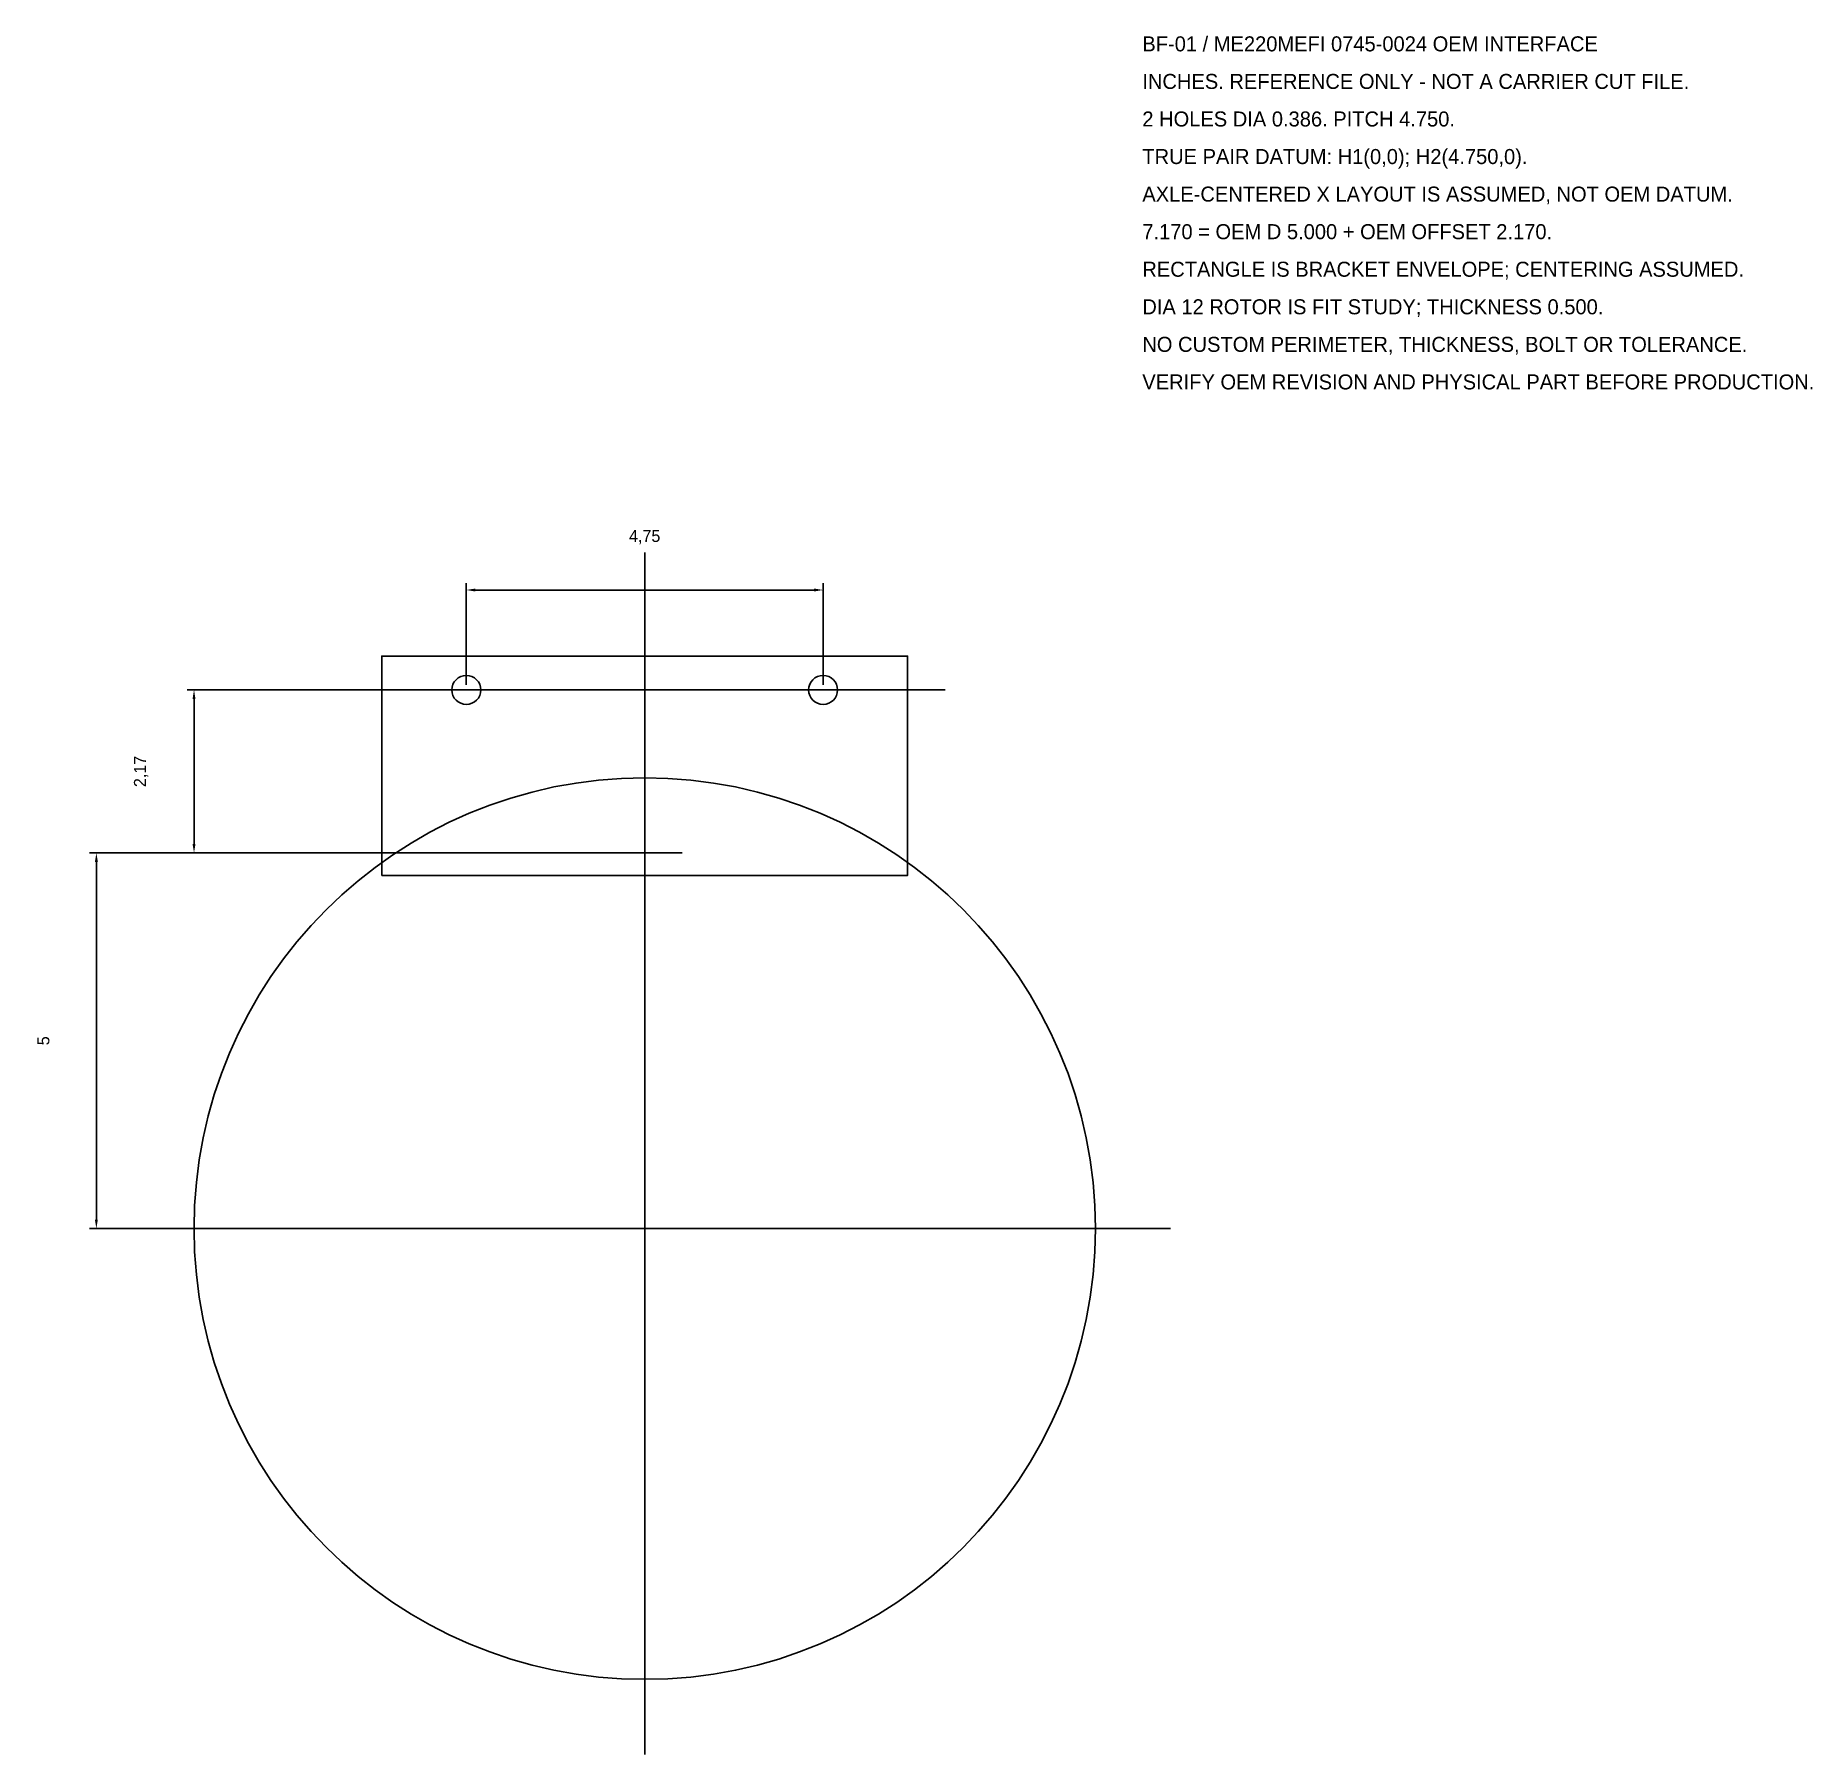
# Model space of a CAD drawing. Header units: inches. Extents: x -5.7 to 17.9, y -14.2 to 8.7.
import ezdxf

# ---------------------------------------------------------------- set-up
doc = ezdxf.new("R2010")
doc.units = ezdxf.units.IN
for name, color, linetype in [('CENTERLINES', 8, 'Continuous'), ('DIMENSIONS', 7, 'Continuous'), ('NOTES', 7, 'Continuous'), ('OEM_HOLES', 5, 'Continuous'), ('OEM_REFERENCE', 4, 'Continuous'), ('STUDY_ROTOR', 30, 'Continuous')]:
    doc.layers.add(name, color=color, linetype=linetype)
doc.dimstyles.get("Standard").update_dxf_attribs({"dimtxt": 2.5, "dimasz": 2.5, "dimexe": 1.25, "dimexo": 0.625, "dimtad": 1, "dimcen": 2.5, "dimazin": 3, "dimtfac": 1, "dimtmove": 0, "dimatfit": 3})

msp = doc.modelspace()

# ---------------------------------------------------------------- linework, layer by layer
at = {"layer": 'CENTERLINES'}
for p, q in [((2.375, -14.17), (2.375, 1.83)), ((-1.625, 0), (6.375, 0)), ((1.875, -2.17), (2.875, -2.17)), ((-4.625, -7.17), (9.375, -7.17))]:
    msp.add_line(p, q, dxfattribs=at)
for p in [(2.375, -2.17), (2.375, -7.17)]:
    msp.add_point(p, dxfattribs=at)
at = {"layer": 'OEM_HOLES'}
for centre in [(0, 0), (4.75, 0)]:
    msp.add_circle(centre, 0.193, dxfattribs=at)
at = {"layer": 'OEM_REFERENCE'}
msp.add_lwpolyline([(-1.125, -2.47), (5.875, -2.47), (5.875, 0.45), (-1.125, 0.45)], close=True, dxfattribs=at)
at = {"layer": 'STUDY_ROTOR'}
msp.add_circle((2.375, -7.17), 6, dxfattribs=at)

# ---------------------------------------------------------------- texts
at = {"layer": 'NOTES'}
for s, p in [('BF-01 / ME220MEFI 0745-0024 OEM INTERFACE', (9, 8.5)), ('INCHES. REFERENCE ONLY - NOT A CARRIER CUT FILE.', (9, 8)), ('2 HOLES DIA 0.386. PITCH 4.750.', (9, 7.5)), ('TRUE PAIR DATUM: H1(0,0); H2(4.750,0).', (9, 7)), ('AXLE-CENTERED X LAYOUT IS ASSUMED, NOT OEM DATUM.', (9, 6.5)), ('7.170 = OEM D 5.000 + OEM OFFSET 2.170.', (9, 6)), ('RECTANGLE IS BRACKET ENVELOPE; CENTERING ASSUMED.', (9, 5.5)), ('DIA 12 ROTOR IS FIT STUDY; THICKNESS 0.500.', (9, 5)), ('NO CUSTOM PERIMETER, THICKNESS, BOLT OR TOLERANCE.', (9, 4.5)), ('VERIFY OEM REVISION AND PHYSICAL PART BEFORE PRODUCTION.', (9, 4))]:
    msp.add_text(s, height=0.2, dxfattribs=at).set_placement(p)

# ---------------------------------------------------------------- dimensions: what is measured, and where the dimension line sits
at = {"layer": 'DIMENSIONS'}
msp.add_linear_dim(base=(0, 1.33), p1=(0, 0), p2=(4.75, 0), dimstyle='Standard', override={"dimtxt": 0.16, "dimasz": 0.12, "dimexe": 0.09, "dimexo": 0.07, "dimtad": 1, "dimdec": 3}, dxfattribs=at).render()
for base, p1, p2 in [((-3.625, -2.17), (2.375, -2.17), (0, 0)), ((-4.925, -7.17), (2.375, -7.17), (2.375, -2.17))]:
    msp.add_linear_dim(base=base, p1=p1, p2=p2, angle=90, dimstyle='Standard', override={"dimtxt": 0.16, "dimasz": 0.12, "dimexe": 0.09, "dimexo": 0.07, "dimtad": 1, "dimdec": 3}, dxfattribs=at).render()

doc.saveas('drawing.dxf')
